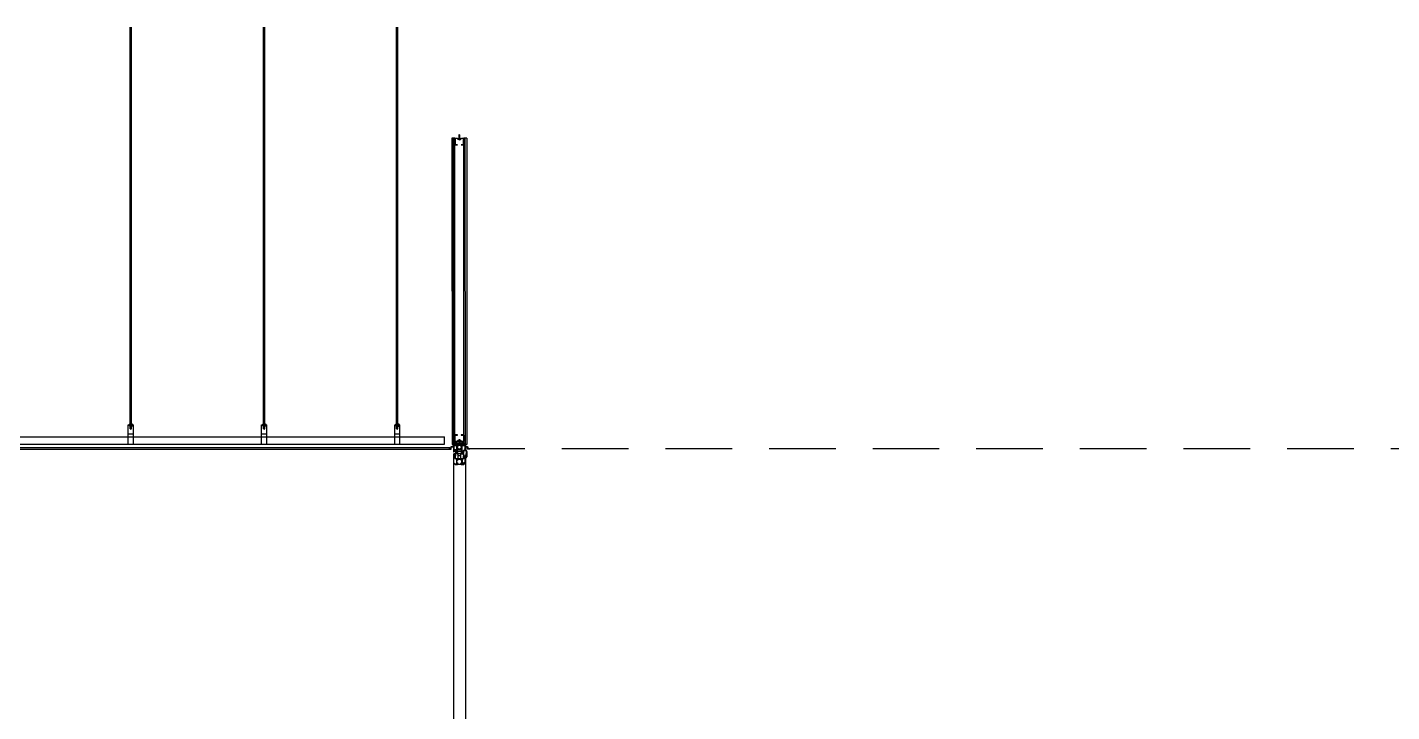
# Model space of a CAD drawing. Header units: millimetres. Extents: x 17311 to 801382, y -242618 to -104888.
# Drawn here: x 135175 to 144395, y -222634 to -218008 of the extents above; entities that cross this region are included whole.
import ezdxf

# ---------------------------------------------------------------- set-up
doc = ezdxf.new("R2010")
doc.units = ezdxf.units.MM
doc.header["$LTSCALE"] = 250
for name, pattern in [('HID', [2.8, 1.8, -1]), ('HIDDEN', [9.525, 6.35, -3.175]), ('STRICHPUNKTX2', [2, 1, -0.5, 0, -0.5])]:
    doc.linetypes.add(name, pattern=pattern)
for name, color, linetype in [('8입면선', 8, 'Continuous'), ('A-CEIL', 8, 'Continuous'), ('A-CEIL_EL', 8, 'Continuous'), ('A-ETC', 8, 'Continuous'), ('A-WALL-D', 7, 'Continuous'), ('GAGAM-DT', 7, 'Continuous'), ('i-f-의장', 4, 'Continuous'), ('ISL', 251, 'Continuous'), ('MO-S', 3, 'Continuous'), ('인테리어', 7, 'HIDDEN'), ('입면', 7, 'Continuous')]:
    doc.layers.add(name, color=color, linetype=linetype)

# ---------------------------------------------------------------- blocks, each defined once
blk = doc.blocks.new('5-60-04-x')
at = {"layer": 'A-ETC'}
for p, q in [((-59.4, 0), (-59.4, 38)), ((-59.4, 38), (-54.9, 38)), ((-58.4, 1), (-58.4, 2.3)), ((-58.4, 2.3), (-57.2, 2.3)), ((-56.9, 1), (-58.4, 1)), ((-57.9, 3.3), (-57.9, 5)), ((-57.9, 5), (-50.9, 5)), ((-57.7, 3.3), (-57.9, 3.3)), ((-57.6, 36.3), (-57.6, 6.7)), ((-54.5, 36.3), (-57.6, 36.3)), ((-57.6, 6.7), (-51.1, 6.7)), ((-57.2, 2.3), (-57.2, 2.8)), ((-56.9, 0.5), (-56.9, 1)), ((-54.9, 38), (-51.9, 39.8)), ((-51, 38.3), (-54.5, 36.3)), ((-50.9, 1), (-52.4, 1)), ((-52.4, 0.5), (-52.4, 1)), ((-52, 2.8), (-52, 2.3)), ((-52, 2.3), (-50.9, 2.3)), ((-51.6, 8.7), (-51.6, 10.7)), ((-51.6, 10.7), (-51, 10.7)), ((-51.1, 8.7), (-51.6, 8.7)), ((-50.9, 3.3), (-51.5, 3.3)), ((-51.1, 6.7), (-51.1, 8.7)), ((-51, 40), (-38.6, 40)), ((-43.7, 38.3), (-51, 38.3)), ((-50.9, 5), (-50.9, 3.3)), ((-50.9, 2.3), (-50.9, 1)), ((-49.4, 3.3), (-49.9, 0.8)), ((-49.4, 10), (-49.4, 3.3)), ((-46.4, 14.7), (-43.7, 14.7)), ((-38.6, 13), (-46.4, 13)), ((-43.7, 14.7), (-43.7, 38.3)), ((-41.7, 38.3), (-41.7, 33.7)), ((-41.7, 37.9), (-41.7, 34.1)), ((-39.2, 32.5), (-41.7, 31)), ((-41.7, 31), (-41.7, 22)), ((-41.7, 22), (-39.2, 20.5)), ((-41.7, 19.3), (-41.7, 14.7)), ((-41.7, 15.1), (-41.7, 18.9)), ((-41, 38.1), (-41.5, 38.1)), ((-41.5, 33.9), (-41, 33.9)), ((-41.5, 19.1), (-41, 19.1)), ((-41, 14.9), (-41.5, 14.9)), ((-39, 37.1), (-41.4, 38.5)), ((-41.4, 33.5), (-39, 34.9)), ((-39, 18.1), (-41.4, 19.5)), ((-41.4, 14.5), (-39, 15.9)), ((-39, 37), (-41, 38.1)), ((-41, 33.9), (-39, 35)), ((-41, 19.1), (-39, 18)), ((-39, 16), (-41, 14.9)), ((-38.8, 37), (-39, 37)), ((-39, 35), (-38, 35)), ((-39, 18), (-38, 18)), ((-38.8, 16), (-39, 16)), ((-38.1, 39.4), (-38.7, 37.2)), ((-38.7, 34.7), (-38.7, 33.4)), ((-38.7, 19.6), (-38.7, 18.3)), ((-38.7, 15.8), (-38.1, 13.6)), ((-36.8, 39.8), (-38.3, 37.2)), ((-36.8, 13.2), (-38.3, 15.7)), ((-37.1, 35.5), (-35.9, 37.7)), ((-37.1, 17.5), (-35.9, 15.3)), ((-23, 40), (-36.4, 40)), ((-23, 13), (-36.4, 13)), ((-35, 38.2), (-24.4, 38.2)), ((-35, 14.8), (-24.4, 14.8)), ((-23.5, 37.7), (-22.3, 35.5)), ((-23.5, 15.3), (-22.3, 17.5)), ((-21.1, 37.2), (-22.6, 39.8)), ((-21.1, 15.7), (-22.6, 13.2)), ((-21.4, 35), (-20.4, 35)), ((-21.4, 18), (-20.4, 18)), ((-21.3, 39.4), (-20.7, 37.2)), ((-20.7, 15.8), (-21.3, 13.6)), ((-20.8, 40), (-8.6, 40)), ((-13, 13), (-20.8, 13)), ((-20.7, 34.7), (-20.7, 33.4)), ((-20.7, 19.6), (-20.7, 18.3)), ((-20.4, 37), (-20.6, 37)), ((-20.4, 16), (-20.6, 16)), ((-20.4, 37.1), (-18, 38.5)), ((-18.4, 38.1), (-20.4, 37)), ((-20.4, 35), (-18.4, 33.9)), ((-18, 33.5), (-20.4, 34.9)), ((-20.4, 18.1), (-18, 19.5)), ((-20.4, 18), (-18.4, 19.1)), ((-18.4, 14.9), (-20.4, 16)), ((-18, 14.5), (-20.4, 15.9)), ((-20.2, 32.5), (-17.7, 31)), ((-17.7, 22), (-20.2, 20.5)), ((-17.9, 38.1), (-18.4, 38.1)), ((-18.4, 33.9), (-17.9, 33.9)), ((-18.4, 19.1), (-17.9, 19.1)), ((-17.9, 14.9), (-18.4, 14.9)), ((-17.7, 38.3), (-17.7, 33.7)), ((-17.7, 34.1), (-17.7, 37.9)), ((-17.7, 31), (-17.7, 22)), ((-17.7, 19.3), (-17.7, 14.7)), ((-17.7, 18.9), (-17.7, 15.1)), ((-15.7, 38.3), (-8.6, 38.3)), ((-15.7, 14.7), (-15.7, 38.3)), ((-13, 14.7), (-15.7, 14.7)), ((-10, 10), (-10, 3.3)), ((-10, 3.3), (-9.5, 0.8)), ((-8.6, 38.3), (-8.6, 33.5)), ((-1.5, 5), (-8.5, 5)), ((-8.5, 5), (-8.5, 3.3)), ((-8.5, 3.3), (-7.8, 3.3)), ((-7.3, 2.3), (-8.5, 2.3)), ((-8.5, 2.3), (-8.5, 1)), ((-8.5, 1), (-7, 1)), ((-7.8, 10.7), (-8.3, 10.7)), ((-8.3, 8.7), (-7.8, 8.7)), ((-8.3, 6.7), (-8.3, 8.7)), ((-1.8, 6.7), (-8.3, 6.7)), ((-7.8, 8.7), (-7.8, 10.7)), ((-7.3, 2.8), (-7.3, 2.3)), ((-5.6, 35.4), (-7, 38.9)), ((-7, 0.5), (-7, 1)), ((-6.9, 34.7), (-6.1, 34.7)), ((-6.9, 33.5), (-6.9, 34.7)), ((-4.3, 32.5), (-5.9, 32.5)), ((-5.9, 30.8), (-1.8, 30.8)), ((-2.5, 1), (-1, 1)), ((-2.5, 0.5), (-2.5, 1)), ((-2.1, 2.3), (-2.1, 2.8)), ((-1, 2.3), (-2.1, 2.3)), ((-1.8, 30.8), (-1.8, 6.7)), ((-1.7, 39.5), (-1.7, 36.9)), ((-1.6, 3.3), (-1.5, 3.3)), ((-1.5, 3.3), (-1.5, 5)), ((0, 40), (-1.2, 40)), ((-1, 1), (-1, 2.3)), ((0, 0), (0, 40)), ((-57.4, 0), (-59.4, 0)), ((-50.9, 0), (-51.9, 0)), ((-8.5, 0), (-7.5, 0)), ((-2, 0), (0, 0))]:
    blk.add_line(p, q, dxfattribs=at)
for centre, radius, start, end in [((-57.7, 2.8), 0.5, 0, 90), ((-57.4, 0.5), 0.5, 270, 0), ((-51.9, 0.5), 0.5, 180, 270), ((-51.5, 2.8), 0.5, 90, 180), ((-51, 38.3), 1.7, 90, 120.0294), ((-46.4, 10), 4.7, 90, 171.43472), ((-50.9, 1), 1, 270, 348.24569), ((-46.4, 10), 3, 90, 180), ((-41.5, 38.3), 0.2, 60, 180), ((-41.5, 37.9), 0.2, 90, 180), ((-41.5, 34.1), 0.2, 180, 270), ((-41.5, 33.7), 0.2, 180, 300), ((-41.5, 19.3), 0.2, 60, 180), ((-41.5, 18.9), 0.2, 90, 180), ((-41.5, 15.1), 0.2, 180, 270), ((-41.5, 14.7), 0.2, 180, 300), ((-39.7, 33.4), 1, 300, 0), ((-39.7, 19.6), 1, 0, 60), ((-38.9, 37.3), 0.2, 240, 345), ((-38.9, 34.7), 0.2, 0, 120), ((-38.9, 18.3), 0.2, 240, 0), ((-38.9, 15.7), 0.2, 15, 120), ((-38.8, 37.5), 0.5, 270, 330), ((-38.8, 15.5), 0.5, 30, 90), ((-38.6, 39.5), 0.5, 345, 90), ((-38.6, 13.5), 0.5, 270, 15), ((-38, 36), 1, 270, 330), ((-38, 17), 1, 30, 90), ((-36.4, 39.5), 0.5, 90, 150), ((-36.4, 13.5), 0.5, 210, 270), ((-35, 37.2), 1, 90, 150), ((-35, 15.8), 1, 210, 270), ((-24.4, 37.2), 1, 30, 90), ((-24.4, 15.8), 1, 270, 330), ((-23, 39.5), 0.5, 30, 90), ((-23, 13.5), 0.5, 270, 330), ((-21.4, 36), 1, 210, 270), ((-21.4, 17), 1, 90, 150), ((-20.8, 39.5), 0.5, 90, 195), ((-20.8, 13.5), 0.5, 165, 270), ((-20.6, 37.5), 0.5, 210, 270), ((-20.6, 15.5), 0.5, 90, 150), ((-20.5, 37.3), 0.2, 195, 300), ((-20.5, 34.7), 0.2, 60, 180), ((-19.7, 33.4), 1, 180, 240), ((-19.7, 19.6), 1, 120, 180), ((-20.5, 18.3), 0.2, 180, 300), ((-20.5, 15.7), 0.2, 60, 165), ((-17.9, 38.3), 0.2, 0, 120), ((-17.9, 33.7), 0.2, 240, 0), ((-17.9, 19.3), 0.2, 0, 120), ((-17.9, 14.7), 0.2, 240, 0), ((-17.9, 37.9), 0.2, 0, 90), ((-17.9, 34.1), 0.2, 270, 0), ((-17.9, 18.9), 0.2, 0, 90), ((-17.9, 15.1), 0.2, 270, 0), ((-13, 10), 4.7, 8.00158, 90), ((-13, 10), 2.95, 0, 90), ((-8.5, 1), 1, 191.75431, 270), ((-8.6, 38.3), 1.7, 21.34752, 90), ((-5.9, 33.5), 2.7, 180, 270), ((-7.8, 2.8), 0.5, 0, 90), ((-7.5, 0.5), 0.5, 270, 0), ((-5.9, 33.5), 1, 180, 270), ((-6.1, 35.2), 0.5, 270, 21.34752), ((-6.7, 36.9), 5, 298.35764, 0), ((-2, 0.5), 0.5, 180, 270), ((-1.6, 2.8), 0.5, 90, 180), ((-1.2, 39.5), 0.5, 90, 180)]:
    blk.add_arc(centre, radius, start, end, dxfattribs=at)
blk = doc.blocks.new('5-60-01-x')
at = {"layer": 'A-ETC'}
for p, q in [((-66, 34), (-66, 60)), ((-64, 62), (-64, 58.9)), ((-63.2, 62), (-64, 62)), ((-64, 58.9), (-63.2, 58.9)), ((-64, 56.2), (-64, 45.9)), ((-64, 56.2), (-61.8, 56.2)), ((-61.8, 45.9), (-64, 45.9)), ((-64, 44.4), (-64, 34)), ((-64, 44.4), (-62.4, 44.4)), ((-63.2, 63.2), (-63.2, 62)), ((-61.9, 63.2), (-63.2, 63.2)), ((-63.2, 58.9), (-63.2, 57.7)), ((-63.2, 57.7), (-61.9, 57.7)), ((-61.9, 62), (-61.9, 63.2)), ((-61.4, 62), (-61.9, 62)), ((-61.9, 57.7), (-61.9, 58.9)), ((-61.9, 58.9), (-61.4, 58.9)), ((-61.8, 56.2), (-61.8, 54.2)), ((-61.8, 54.2), (-60.9, 54.2)), ((-61.8, 47.9), (-61.8, 45.9)), ((-60.9, 47.9), (-61.8, 47.9)), ((-60.9, 64.5), (-60.9, 62.5)), ((-60.9, 58.4), (-60.9, 54.2)), ((-60.9, 45.9), (-60.9, 47.9)), ((-60, 30), (-49.4, 30)), ((-59, 0), (-59, 27)), ((-57, 28.3), (-57, 24.9)), ((-49.4, 28.3), (-57, 28.3)), ((-57, 24.9), (-55.5, 24.9)), ((-57, 21.4), (-57, 8.6)), ((-56.5, 21.4), (-57, 21.4)), ((-57, 8.6), (-56.5, 8.6)), ((-50.5, 5), (-57, 5)), ((-57, 5), (-57, 1.5)), ((-57, 1.5), (-55, 1.5)), ((-56.5, 23.4), (-56.5, 21.4)), ((-54.5, 23.4), (-56.5, 23.4)), ((-56.5, 8.6), (-56.5, 6.6)), ((-56.5, 6.6), (-41.7, 6.6)), ((-55, 1.5), (-55.4, 0)), ((-54.5, 23.9), (-54.5, 23.4)), ((-50, 5.3), (-50.5, 5)), ((-49.5, 5), (-50, 5.3)), ((-41.7, 5), (-49.5, 5)), ((-49.4, 44), (-48.6, 47.8)), ((-49.4, 30), (-49.4, 44)), ((-47.7, 36.3), (-47.7, 30)), ((-41.7, 36.3), (-47.7, 36.3)), ((-47.1, 47.5), (-47.5, 45.6)), ((-47.5, 45.6), (-46.9, 42)), ((-47.1, 49), (-47, 49)), ((-47, 47.5), (-47.1, 47.5)), ((-46.9, 42), (-46.9, 38)), ((-46.9, 38), (-45.4, 38)), ((-46.7, 48.7), (-46.7, 47.8)), ((-45.4, 38), (-45.2, 39.7)), ((-45, 1.5), (-41.7, 1.5)), ((-44.6, 0), (-45, 1.5)), ((-44.9, 40), (-43.5, 40)), ((-43.7, 23.4), (-43.7, 23.9)), ((-41.7, 23.4), (-43.7, 23.4)), ((-43.2, 39.7), (-43, 38)), ((-43, 38), (-41.5, 38)), ((-42.7, 24.9), (-41.7, 24.9)), ((-41.7, 24.9), (-41.7, 36.3)), ((-41.7, 6.6), (-41.7, 23.4)), ((-41.7, 1.5), (-41.7, 5)), ((-41.5, 38), (-41.5, 45.1)), ((-39.7, 45.1), (-39.7, 25)), ((-39.7, 25), (-36.6, 25)), ((-39.7, 23.3), (-39.7, 18.7)), ((-37.2, 17.5), (-39.7, 16)), ((-39.7, 16), (-39.7, 9.8)), ((-39.7, 9.8), (-37.2, 8.3)), ((-39.7, 7.1), (-39.7, 2.5)), ((-39.7, 6.7), (-39.7, 2.9)), ((-36.6, 0.8), (-39.7, 0.8)), ((-39, 6.9), (-39.5, 6.9)), ((-39.5, 2.7), (-39, 2.7)), ((-37, 22.1), (-39.4, 23.5)), ((-39.4, 18.5), (-37, 19.9)), ((-37, 5.9), (-39.4, 7.3)), ((-39.4, 2.3), (-37, 3.7)), ((-37, 5.8), (-39, 6.9)), ((-39, 2.7), (-37, 3.8)), ((-36, 5.8), (-37, 5.8)), ((-37, 3.8), (-36.8, 3.8)), ((-36.1, 24.4), (-36.7, 22.2)), ((-36.7, 19.7), (-36.7, 18.4)), ((-36.7, 7.4), (-36.7, 6.1)), ((-36.7, 3.6), (-36.1, 1.4)), ((-36.3, 3.5), (-34.8, 1)), ((-33.8, 3), (-35.1, 5.3)), ((-34.4, 0.8), (-25, 0.8)), ((-26.4, 2.5), (-33, 2.5)), ((-24.3, 5.3), (-25.6, 3)), ((-24.6, 1), (-23.1, 3.5)), ((-22.4, 5.8), (-23.4, 5.8)), ((-23.3, 24.4), (-22.7, 22.2)), ((-22.7, 3.6), (-23.3, 1.4)), ((-19.7, 25), (-22.8, 25)), ((-22.8, 0.8), (-19.7, 0.8)), ((-22.7, 19.7), (-22.7, 18.4)), ((-22.7, 7.4), (-22.7, 6.1)), ((-22.6, 3.8), (-22.4, 3.8)), ((-22.4, 22.1), (-20, 23.5)), ((-20, 18.5), (-22.4, 19.9)), ((-22.4, 5.9), (-20, 7.3)), ((-20.4, 6.9), (-22.4, 5.8)), ((-22.4, 3.8), (-20.4, 2.7)), ((-20, 2.3), (-22.4, 3.7)), ((-22.2, 17.5), (-19.7, 16)), ((-19.7, 9.8), (-22.2, 8.3)), ((-19.9, 6.9), (-20.4, 6.9)), ((-20.4, 2.7), (-19.9, 2.7)), ((-19.7, 45.1), (-19.7, 25)), ((-19.7, 23.3), (-19.7, 18.7)), ((-19.7, 16), (-19.7, 9.8)), ((-19.7, 7.1), (-19.7, 2.5)), ((-19.7, 2.9), (-19.7, 6.7)), ((-17.9, 45.1), (-17.9, 38)), ((-17.9, 38), (-16.4, 38)), ((-11.7, 36.3), (-17.7, 36.3)), ((-17.7, 36.3), (-17.7, 25.1)), ((-17.7, 25.1), (-8.7, 25.1)), ((-17.3, 21.4), (-17.7, 21.4)), ((-17.7, 21.4), (-17.7, 8.6)), ((-17.7, 8.6), (-17.3, 8.6)), ((-9.5, 5), (-17.7, 5)), ((-17.7, 5), (-17.7, 1.5)), ((-17.7, 1.5), (-14, 1.5)), ((-17.3, 23.4), (-17.3, 21.4)), ((-2.5, 23.4), (-17.3, 23.4)), ((-17.3, 8.6), (-17.3, 6.6)), ((-17.3, 6.6), (-2.5, 6.6)), ((-16.4, 38), (-16.2, 39.7)), ((-15.9, 40), (-15.5, 40)), ((-14.9, 40), (-14.5, 40)), ((-14, 1.5), (-14.4, 0)), ((-14.2, 39.7), (-14, 38)), ((-14, 38), (-12.5, 38)), ((-12.7, 48.7), (-12.7, 47.8)), ((-12.5, 42), (-11.9, 45.6)), ((-12.5, 42), (-12.5, 38)), ((-12.3, 49), (-12.4, 49)), ((-12.3, 47.5), (-12.4, 47.5)), ((-11.9, 45.6), (-12.3, 47.5)), ((-11.7, 35), (-11.7, 36.3)), ((-10, 44), (-10.8, 47.8)), ((-10, 35), (-10, 44)), ((-7.5, 35), (-10, 35)), ((-9.7, 33.3), (-10, 33.3)), ((-9.7, 31.8), (-9.7, 33.3)), ((-8.7, 30.8), (-9.7, 31.8)), ((-9, 5.3), (-9.5, 5)), ((-8.5, 5), (-9, 5.3)), ((-8.7, 25.1), (-8.7, 30.8)), ((-2, 5), (-8.5, 5)), ((-7, 34), (-8, 34)), ((-8, 34), (-8, 32.5)), ((-8, 32.5), (-7, 31.5)), ((-7, 34.5), (-7, 34)), ((-7, 31.5), (-7, 25.1)), ((-7, 25.1), (-2.5, 25.1)), ((-4, 1.5), (-2, 1.5)), ((-3.6, 0), (-4, 1.5)), ((-2.5, 34), (-2.5, 34.5)), ((-1.5, 34), (-2.5, 34)), ((-2.5, 31.5), (-1.5, 32.5)), ((-2.5, 25.1), (-2.5, 31.5)), ((-2.5, 21.4), (-2.5, 23.4)), ((-2, 21.4), (-2.5, 21.4)), ((-2.5, 8.6), (-2, 8.6)), ((-2.5, 6.6), (-2.5, 8.6)), ((0, 35), (-2, 35)), ((-2, 8.6), (-2, 21.4)), ((-2, 1.5), (-2, 5)), ((-1.5, 32.5), (-1.5, 34)), ((0, 0), (0, 35)), ((-55.4, 0), (-59, 0)), ((-40.5, 0), (-44.6, 0)), ((-18.9, 0), (-14.4, 0)), ((-3.6, 0), (0, 0))]:
    blk.add_line(p, q, dxfattribs=at)
at = {"layer": 'A-ETC', "linetype": 'Continuous'}
for p, q in [((-39.7, 22.9), (-39.7, 19.1)), ((-39, 23.1), (-39.5, 23.1)), ((-39.5, 18.9), (-39, 18.9)), ((-37, 22), (-39, 23.1)), ((-39, 18.9), (-37, 20)), ((-36.8, 22), (-37, 22)), ((-37, 20), (-36, 20)), ((-34.8, 24.7), (-36.3, 22.2)), ((-35.1, 20.5), (-33.8, 22.8)), ((-25, 25), (-34.4, 25)), ((-33, 23.3), (-26.4, 23.3)), ((-25.6, 22.8), (-24.3, 20.5)), ((-23.1, 22.2), (-24.6, 24.7)), ((-23.4, 20), (-22.4, 20)), ((-22.4, 22), (-22.6, 22)), ((-20.4, 23.1), (-22.4, 22)), ((-22.4, 20), (-20.4, 18.9)), ((-19.9, 23.1), (-20.4, 23.1)), ((-20.4, 18.9), (-19.9, 18.9)), ((-19.7, 19.1), (-19.7, 22.9))]:
    blk.add_line(p, q, dxfattribs=at)
at = {"layer": 'A-ETC'}
for centre, radius, start, end in [((-61, 60), 5, 95.09969, 180), ((-60, 34), 6, 180, 270), ((-60, 34), 4, 180, 270), ((-62.4, 45.9), 1.5, 270, 0), ((-61.4, 64.5), 0.5, 0, 95.09969), ((-61.4, 62.5), 0.5, 270, 0), ((-61.4, 58.4), 0.5, 0, 90), ((-60, 27), 1, 0, 90), ((-55.5, 23.9), 1, 0, 90), ((-49.4, 30), 1.7, 270, 0), ((-47.1, 47.5), 1.5, 90, 168.25), ((-47, 48.7), 0.3, 0, 90), ((-47, 47.8), 0.3, 270, 0), ((-44.9, 39.7), 0.3, 90, 172.87498), ((-42.7, 23.9), 1, 90, 180), ((-43.5, 39.7), 0.3, 7.12502, 90), ((-40.6, 45.1), 0.9, 0, 180), ((-40.5, 0.8), 0.8, 270, 0), ((-39.5, 23.3), 0.2, 60, 180), ((-39.5, 18.7), 0.2, 180, 300), ((-39.5, 7.1), 0.2, 60, 180), ((-39.5, 6.7), 0.2, 90, 180), ((-39.5, 2.9), 0.2, 180, 270), ((-39.5, 2.5), 0.2, 180, 300), ((-37.7, 18.4), 1, 300, 0), ((-37.7, 7.4), 1, 0, 60), ((-36.9, 22.3), 0.2, 240, 345), ((-36.9, 19.7), 0.2, 0, 120), ((-36.9, 6.1), 0.2, 240, 0), ((-36.9, 3.5), 0.2, 15, 120), ((-36.8, 3.3), 0.5, 30, 90), ((-36.6, 24.5), 0.5, 345, 90), ((-36.6, 1.3), 0.5, 270, 15), ((-36, 4.8), 1, 30, 90), ((-34.4, 1.3), 0.5, 210, 270), ((-33, 3.5), 1, 210, 270), ((-26.4, 3.5), 1, 270, 330), ((-25, 1.3), 0.5, 270, 330), ((-23.4, 4.8), 1, 90, 150), ((-22.8, 24.5), 0.5, 90, 195), ((-22.8, 1.3), 0.5, 165, 270), ((-22.6, 3.3), 0.5, 90, 150), ((-22.5, 22.3), 0.2, 195, 300), ((-22.5, 19.7), 0.2, 60, 180), ((-21.7, 18.4), 1, 180, 240), ((-21.7, 7.4), 1, 120, 180), ((-22.5, 6.1), 0.2, 180, 300), ((-22.5, 3.5), 0.2, 60, 165), ((-19.9, 23.3), 0.2, 0, 120), ((-19.9, 18.7), 0.2, 240, 0), ((-19.9, 7.1), 0.2, 0, 120), ((-19.9, 2.5), 0.2, 240, 0), ((-19.9, 6.7), 0.2, 0, 90), ((-19.9, 2.9), 0.2, 270, 0), ((-18.8, 45.1), 0.9, 0, 180), ((-18.9, 0.8), 0.8, 180, 270), ((-15.9, 39.7), 0.3, 90, 172.87498), ((-15.2, 40), 0.3, 0, 180), ((-14.5, 39.7), 0.3, 7.12502, 90), ((-12.4, 48.7), 0.3, 90, 180), ((-12.4, 47.8), 0.3, 180, 270), ((-12.3, 47.5), 1.5, 11.75, 90), ((-10, 35), 1.7, 180, 270), ((-7.5, 34.5), 0.5, 0, 90), ((-2, 34.5), 0.5, 90, 180)]:
    blk.add_arc(centre, radius, start, end, dxfattribs=at)
at = {"layer": 'A-ETC', "linetype": 'Continuous'}
for centre, radius, start, end in [((-39.5, 22.9), 0.2, 90, 180), ((-39.5, 19.1), 0.2, 180, 270), ((-36.8, 22.5), 0.5, 270, 330), ((-36, 21), 1, 270, 330), ((-34.4, 24.5), 0.5, 90, 150), ((-33, 22.3), 1, 90, 150), ((-26.4, 22.3), 1, 30, 90), ((-25, 24.5), 0.5, 30, 90), ((-23.4, 21), 1, 210, 270), ((-22.6, 22.5), 0.5, 210, 270), ((-19.9, 22.9), 0.2, 0, 90), ((-19.9, 19.1), 0.2, 270, 0)]:
    blk.add_arc(centre, radius, start, end, dxfattribs=at)
blk = doc.blocks.new('25-0-1060-x')
at = {"layer": 'A-ETC', "linetype": 'Continuous'}
for p, q in [((0, -2.4), (0, 2.4)), ((0, 2.4), (1, 2.4)), ((1, 2.4), (1, -2.4)), ((1, 1), (4, 1.5)), ((1, 0.5), (4, 1)), ((1, 0), (4, 0.5)), ((1, 0), (4, -0.5)), ((1, 0), (4, 0)), ((1, -2.4), (0, -2.4)), ((1, -0.5), (4, -1)), ((1, -1), (4, -1.5))]:
    blk.add_line(p, q, dxfattribs=at)
blk = doc.blocks.new('25-0-1040-x_3')
at = {"layer": 'A-ETC'}
for p, q in [((0, 9.8), (0, 0)), ((0, 9.8), (0.7, 9.8)), ((0, 0), (2.1, 0)), ((0.7, 9.8), (0.8, 9.4)), ((2, 9.1), (2, 7.9)), ((2, 7.9), (7.9, 7.9)), ((6.4, 5.9), (2.3, 5.9)), ((2.3, 5.9), (2.3, 2)), ((2.3, 2), (6.4, 2)), ((6.4, 2), (6.4, 5.9)), ((7.5, 0), (8.7, 0)), ((7.9, 7.9), (7.9, 9.5)), ((8.5, 12.8), (9.3, 9.4)), ((8.7, 9), (8.7, 9.5)), ((8.7, 2.9), (8.7, 8.2)), ((8.7, 0), (10.5, 1.8)), ((8.8, 8.3), (9.2, 8.7)), ((9.2, 9.2), (8.9, 8.9)), ((9.4, 8.7), (10.2, 4.7)), ((9.6, 2.6), (9.6, 2.6)), ((11.4, 5), (9.7, 13)), ((1.8, -1.3), (1.8, -1.8)), ((2.3, -1.3), (1.8, -1.3)), ((1.8, -1.8), (3.9, -3.3)), ((2.5, -0.5), (2.5, -1.1)), ((3.8, -0.7), (3.5, -1.8)), ((3.5, -1.8), (4.5, -2.5)), ((5, -2.5), (6, -1.8)), ((5.6, -3.3), (7.8, -1.8)), ((6, -1.8), (5.7, -0.7)), ((7, -0.5), (7, -1.1)), ((7.8, -1.3), (7.2, -1.3)), ((7.8, -1.8), (7.8, -1.3))]:
    blk.add_line(p, q, dxfattribs=at)
for centre, radius, start, end in [((1, 9.5), 0.25, 190, 338.42127), ((24.5, 0.2), 25, 153.01496, 158.42127), ((24.5, 0.2), 24.2, 153.01496, 158.42127), ((2, -0.5), 0.5, 0, 90), ((4, 10.6), 2, 55.81394, 153.01496), ((4, 10.6), 1.2, 55.81394, 153.01496), ((4.8, -0.9), 1, 13.51798, 166.48202), ((7.9, 16.4), 5.8, 235.81394, 259.85337), ((7.9, 16.4), 5, 235.81394, 259.85337), ((6.7, 9.5), 1.2, 0, 79.85337), ((7.5, -0.5), 0.5, 90, 180), ((6.7, 9.5), 2, 0, 79.85337), ((9.1, 12.9), 0.6, 12.08731, 192.08731), ((8.8, 9), 0.1, 180, 310), ((8.9, 8.2), 0.2, 130, 180), ((9.2, 2.9), 0.5, 180, 315), ((9.1, 9.3), 0.2, 310, 12.08731), ((9.3, 8.6), 0.1, 12.08731, 130), ((8, 4.2), 2.3, 315, 12.08731), ((8, 4.2), 3.5, 315, 12.08731), ((2.3, -1.1), 0.2, 270, 0), ((4.8, -2.1), 1.5, 234.45344, 305.54656), ((4.8, -2.1), 0.5, 234.45344, 305.54656), ((7.2, -1.1), 0.2, 180, 270)]:
    blk.add_arc(centre, radius, start, end, dxfattribs=at)
blk = doc.blocks.new('SL60_FÜHRUNGSROLLE')
at = {"layer": 'A-ETC', "linetype": 'STRICHPUNKTX2', "ltscale": 2}
for p, q in [((9.2, 35.4), (-9.2, 35.4)), ((-9.2, 26.4), (9.2, 26.4)), ((-6.5, 0), (-6.5, 24.9)), ((-6, 25.4), (6, 25.4)), ((-6, 16.4), (6, 16.4)), ((-2.9, 26.2), (-2.5, 25.4)), ((2.9, 26.2), (2.5, 25.4)), ((6.5, 0), (6.5, 24.9))]:
    blk.add_line(p, q, dxfattribs=at)
for centre, radius, start, end in [((20, 30.9), 30, 172.20708, 187.79292), ((-9.2, 34.9), 0.5, 90, 172.20708), ((-9.2, 26.9), 0.5, 187.79292, 270), ((-6, 24.9), 0.5, 90, 180), ((-6, 16.9), 0.5, 180, 270), ((-2.5, 26.4), 0.5, 180, 210), ((2.5, 26.4), 0.5, 330, 0), ((6, 24.9), 0.5, 0, 90), ((6, 16.9), 0.5, 270, 0), ((9.2, 34.9), 0.5, 7.79292, 90), ((9.2, 26.9), 0.5, 270, 352.20708), ((-20, 30.9), 30, 352.20708, 7.79292)]:
    blk.add_arc(centre, radius, start, end, dxfattribs=at)
blk = doc.blocks.new('25-60-05-x')
at = {"layer": 'A-ETC'}
for p, q in [((-1, 7.6), (-1, 0.3)), ((-0.7, 0), (0.7, 0)), ((-0.2, 7.6), (0.1, 2.3)), ((0.6, 1.8), (3.5, 1.8)), ((1.5, 0.3), (0.7, 0)), ((1.7, 0.1), (1.7, -1.2)), ((3.5, 1.8), (4, 1.5)), ((4, 1.5), (4.5, 1.8)), ((4.5, 1.8), (6.5, 1.8)), ((6.2, 0.1), (6.2, -1.2)), ((7.2, 0), (6.5, 0.3)), ((7, 2.3), (7, 3.5)), ((7.2, 0), (7.7, 0)), ((8, 0.3), (8, 3.5)), ((1, -1.4), (1, -1.6)), ((1.6, -1.3), (1.1, -1.3)), ((1.1, -1.8), (3.4, -3.4)), ((3, -0.8), (2.8, -1.8)), ((2.8, -1.8), (3.7, -2.4)), ((4.3, -2.4), (5.1, -1.8)), ((4.5, -3.4), (6.8, -1.8)), ((5.1, -1.8), (5, -0.8)), ((6.9, -1.3), (6.3, -1.3)), ((7, -1.6), (7, -1.4))]:
    blk.add_line(p, q, dxfattribs=at)
for centre, radius, start, end in [((-0.6, 7.6), 0.4, 3.93589, 180), ((-0.7, 0.3), 0.3, 180, 270), ((0.6, 2.3), 0.5, 183.93589, 270), ((1.5, 0.1), 0.2, 0, 111.48832), ((4, -1), 1, 9.67948, 170.32052), ((6.4, 0.1), 0.2, 68.51168, 180), ((6.5, 2.3), 0.5, 270, 0), ((7.5, 3.5), 0.5, 0, 180), ((7.7, 0.3), 0.3, 270, 0), ((1.1, -1.4), 0.1, 90, 180), ((1.3, -1.6), 0.3, 180, 235), ((1.6, -1.2), 0.1, 270, 0), ((4, -2.6), 1, 235, 305), ((4, -2), 0.5, 235, 305), ((6.3, -1.2), 0.1, 180, 270), ((6.7, -1.6), 0.3, 305, 0), ((6.9, -1.4), 0.1, 0, 90)]:
    blk.add_arc(centre, radius, start, end, dxfattribs=at)
blk = doc.blocks.new('A$C03e58a8b')
at = {"layer": 'A-ETC', "yscale": 1.380714666666666, "zscale": 1.380714666666666, "rotation": 180}
for name, p, xscale in [('5-60-01-x', (0, 0), 1.380714666666666), ('5-60-04-x', (82, -78.7), -1.380714666666666), ('25-0-1060-x', (87.3, -83.5), 1.380714666666666)]:
    blk.add_blockref(name, p, dxfattribs=dict(at, xscale=xscale))
at = {"layer": 'A-ETC', "xscale": 1.380714666666666, "yscale": 1.380714666666666, "zscale": 1.380714666666666}
for name, p in [('25-0-1040-x_3', (0, -78.7)), ('SL60_FÜHRUNGSROLLE', (41, -96.5)), ('25-60-05-x', (70, -78.7))]:
    blk.add_blockref(name, p, dxfattribs=at)
blk = doc.blocks.new('*U83')
at = {"layer": '8입면선', "color": 8}
for p, q in [((10, 0), (9.8, 2070)), ((90, 0), (89.8, 2070)), ((90, 10), (10, 10))]:
    blk.add_line(p, q, dxfattribs=at)
at = {"layer": 'A-WALL-D'}
for p, q in [((-0.2, 2070), (0, 0)), ((19.8, 2070), (-0.2, 2070)), ((20, 10), (19.8, 2070)), ((80, 10), (79.8, 2070)), ((99.8, 2070), (79.8, 2070)), ((99.8, 2070), (100, 0)), ((100, 0), (0, 0)), ((80, 20), (20, 20))]:
    blk.add_line(p, q, dxfattribs=at)
at = {"layer": 'GAGAM-DT', "color": 8}
for p, q in [((54.9, 2064.2), (44.9, 2064.2)), ((44.9, 2064.2), (44.9, 2060.7)), ((53.4, 2059.2), (46.4, 2059.2)), ((47.4, 2064.2), (47.4, 2095.6)), ((52.4, 2090.1), (47.4, 2095.6)), ((47.4, 2064.2), (47.4, 2059.2)), ((52.4, 2064.2), (52.4, 2090.1)), ((52.4, 2064.2), (52.4, 2059.2)), ((54.9, 2064.2), (54.9, 2060.7)), ((45.1, 25.8), (45.1, 29.3)), ((55.1, 25.8), (45.1, 25.8)), ((53.6, 30.8), (46.7, 30.8)), ((47.6, 25.8), (47.6, 30.8)), ((47.6, 25.8), (47.6, -5.6)), ((52.6, 25.8), (52.6, 30.8)), ((52.6, 25.8), (52.6, -0.1)), ((55.1, 25.8), (55.1, 29.3)), ((52.6, -0.1), (47.6, -5.6))]:
    blk.add_line(p, q, dxfattribs=at)
for centre, start, end in [((46.4, 2060.7), 180, 270), ((53.4, 2060.7), 270, 0), ((46.7, 29.3), 90, 180), ((53.6, 29.3), 0, 90)]:
    blk.add_arc(centre, 1.51, start, end, dxfattribs=at)
at = {"layer": '입면', "color": 6}
for p, q in [((19.8, 2025), (19.8, 2070)), ((19.8, 2070), (35.1, 2070)), ((34.5, 2068.8), (21, 2068.8)), ((21, 2068.8), (21, 2026.2)), ((39.5, 2063), (34.5, 2068.8)), ((35.1, 2070), (40.1, 2064.2)), ((60, 2063), (39.5, 2063)), ((40.1, 2064.2), (59.4, 2064.2)), ((59.4, 2064.2), (64.4, 2070)), ((65, 2068.8), (60, 2063)), ((64.4, 2070), (79.8, 2070)), ((78.6, 2068.8), (65, 2068.8)), ((78.6, 2026.2), (78.6, 2068.8)), ((79.8, 2070), (79.8, 2025)), ((37.6, 2025), (19.8, 2025)), ((21, 2026.2), (37.6, 2026.2)), ((37.6, 2026.2), (37.6, 2025)), ((61.9, 2025), (61.9, 2026.2)), ((61.9, 2026.2), (78.6, 2026.2)), ((79.8, 2025), (61.9, 2025)), ((37.8, 65), (20, 65)), ((20, 65), (20, 20)), ((20, 20), (35.3, 20)), ((21.2, 21.2), (21.2, 63.8)), ((21.2, 63.8), (37.8, 63.8)), ((34.8, 21.2), (21.2, 21.2)), ((39.8, 27), (34.8, 21.2)), ((35.3, 20), (40.3, 25.8)), ((37.8, 63.8), (37.8, 65)), ((60.2, 27), (39.8, 27)), ((40.3, 25.8), (59.7, 25.8)), ((59.7, 25.8), (64.7, 20)), ((65.2, 21.2), (60.2, 27)), ((80, 65), (62.2, 65)), ((62.2, 65), (62.2, 63.8)), ((62.2, 63.8), (78.8, 63.8)), ((64.7, 20), (80, 20)), ((78.8, 21.2), (65.2, 21.2)), ((78.8, 63.8), (78.8, 21.2)), ((80, 20), (80, 65))]:
    blk.add_line(p, q, dxfattribs=at)

msp = doc.modelspace()

# ---------------------------------------------------------------- linework, layer by layer
at = {"layer": 'A-CEIL'}
for p, q in [((133818.4, -220848.4, 0), (138031.4, -220848.6, 0)), ((133818.4, -220858.4, 0), (138031.4, -220858.6, 0))]:
    msp.add_line(p, q, dxfattribs=at)
at = {"layer": 'A-CEIL_EL'}
for p, q in [((135871, -220722.6, 0), (135871, -218008.4, 0)), ((135880, -220722.6, 0), (135880, -218008.4, 0)), ((136771, -220722.6, 0), (136771, -218008.4, 0)), ((136780, -220722.6, 0), (136780, -218008.4, 0)), ((137671, -220722.6, 0), (137671, -218008.4, 0)), ((137680, -220722.6, 0), (137680, -218008.4, 0)), ((135858, -220826.6, 0), (135858, -220695.4, 0)), ((135858, -220695.4, 0), (135893, -220695.4, 0)), ((135858, -220696.6, 0), (135893, -220696.6, 0)), ((135862, -220693.9, 0), (135889, -220693.9, 0)), ((135862, -220693.9, 0), (135862, -220695.4, 0)), ((135862, -220696.6, 0), (135862, -220698.1, 0)), ((135862, -220698.1, 0), (135889, -220698.1, 0)), ((135866, -220688.9, 0), (135885, -220688.9, 0)), ((135866, -220688.9, 0), (135866, -220693.9, 0)), ((135866, -220698.1, 0), (135866, -220703.1, 0)), ((135866, -220703.1, 0), (135885, -220703.1, 0)), ((135871, -220722.6, 0), (135871, -220703.1, 0)), ((135880, -220722.6, 0), (135880, -220703.1, 0)), ((135885, -220688.9, 0), (135885, -220693.9, 0)), ((135885, -220698.1, 0), (135885, -220703.1, 0)), ((135889, -220693.9, 0), (135889, -220695.4, 0)), ((135889, -220696.6, 0), (135889, -220698.1, 0)), ((135893, -220826.6, 0), (135893, -220695.4, 0)), ((136758, -220826.6, 0), (136758, -220695.4, 0)), ((136758, -220695.4, 0), (136793, -220695.4, 0)), ((136758, -220696.6, 0), (136793, -220696.6, 0)), ((136762, -220693.9, 0), (136789, -220693.9, 0)), ((136762, -220693.9, 0), (136762, -220695.4, 0)), ((136762, -220696.6, 0), (136762, -220698.1, 0)), ((136762, -220698.1, 0), (136789, -220698.1, 0)), ((136766, -220688.9, 0), (136785, -220688.9, 0)), ((136766, -220688.9, 0), (136766, -220693.9, 0)), ((136766, -220698.1, 0), (136766, -220703.1, 0)), ((136766, -220703.1, 0), (136785, -220703.1, 0)), ((136771, -220722.6, 0), (136771, -220703.1, 0)), ((136780, -220722.6, 0), (136780, -220703.1, 0)), ((136785, -220688.9, 0), (136785, -220693.9, 0)), ((136785, -220698.1, 0), (136785, -220703.1, 0)), ((136789, -220693.9, 0), (136789, -220695.4, 0)), ((136789, -220696.6, 0), (136789, -220698.1, 0)), ((136793, -220826.6, 0), (136793, -220695.4, 0)), ((137658, -220826.6, 0), (137658, -220695.4, 0)), ((137658, -220695.4, 0), (137693, -220695.4, 0)), ((137658, -220696.6, 0), (137693, -220696.6, 0)), ((137662, -220693.9, 0), (137689, -220693.9, 0)), ((137662, -220693.9, 0), (137662, -220695.4, 0)), ((137662, -220696.6, 0), (137662, -220698.1, 0)), ((137662, -220698.1, 0), (137689, -220698.1, 0)), ((137666, -220688.9, 0), (137685, -220688.9, 0)), ((137666, -220688.9, 0), (137666, -220693.9, 0)), ((137666, -220698.1, 0), (137666, -220703.1, 0)), ((137666, -220703.1, 0), (137685, -220703.1, 0)), ((137671, -220722.6, 0), (137671, -220703.1, 0)), ((137680, -220722.6, 0), (137680, -220703.1, 0)), ((137685, -220688.9, 0), (137685, -220693.9, 0)), ((137685, -220698.1, 0), (137685, -220703.1, 0)), ((137689, -220693.9, 0), (137689, -220695.4, 0)), ((137689, -220696.6, 0), (137689, -220698.1, 0)), ((137693, -220826.6, 0), (137693, -220695.4, 0)), ((133838.3, -220775.4, 0), (137995.2, -220775.6, 0)), ((135858, -220754.9, 0), (135893, -220754.9, 0)), ((135858, -220775.4, 0), (135893, -220775.4, 0)), ((136758, -220754.9, 0), (136793, -220754.9, 0)), ((136758, -220775.4, 0), (136793, -220775.4, 0)), ((137658, -220754.9, 0), (137693, -220754.9, 0)), ((137658, -220775.4, 0), (137693, -220775.4, 0)), ((137995.2, -220825.6, 0), (137995.2, -220775.6, 0)), ((133838.3, -220825.4, 0), (137995.2, -220825.6, 0)), ((135858, -220825.4, 0), (135893, -220825.4, 0)), ((135858, -220826.6, 0), (135893, -220826.6, 0)), ((136758, -220825.4, 0), (136793, -220825.4, 0)), ((136758, -220826.6, 0), (136793, -220826.6, 0)), ((137658, -220825.4, 0), (137693, -220825.4, 0)), ((137658, -220826.6, 0), (137693, -220826.6, 0))]:
    msp.add_line(p, q, dxfattribs=at)
for centre in [(135875.5, -220711.1, 0), (136775.5, -220711.1, 0), (137675.5, -220711.1, 0)]:
    msp.add_arc(centre, 12.4, 248.71498, 291.28502, dxfattribs=at)
at = {"layer": 'i-f-의장'}
for p, q in [((138054.5, -220959.6, 0), (138054.5, -225592.1)), ((138136.5, -220962.3, 0), (138136.5, -225589.4))]:
    msp.add_line(p, q, dxfattribs=at)
at = {"layer": 'ISL'}
msp.add_line((138031.4, -220858.6, 0), (138031.4, -220848.6, 0), dxfattribs=at)
at = {"layer": 'MO-S'}
msp.add_line((138049.7, -220837.5, 0), (138057.8, -220837.5, 0), dxfattribs=at)
at = {"layer": 'MO-S', "elevation": 0}
msp.add_lwpolyline([(138054.5, -220829.8), (138053.3, -220829.8), (138053.3, -220843.6), (138038.3, -220843.6), (138038.3, -220858.6), (138024.5, -220858.6), (138024.5, -220859.8), (138039.5, -220859.8), (138039.5, -220844.8), (138054.5, -220844.8)], close=True, dxfattribs=at)
at = {"layer": '인테리어', "linetype": 'HID', "ltscale": 0.5}
msp.add_line((138140.8, -220837.2, 0), (138132.7, -220837.2, 0), dxfattribs=at)
at = {"layer": '인테리어', "linetype": 'HID', "elevation": 0}
msp.add_lwpolyline([(138136, -220829.6), (138137.2, -220829.6), (138137.2, -220843.4), (138152.2, -220843.4), (138152.2, -220858.4), (138166, -220858.4), (138166, -220859.6), (138151, -220859.6), (138151, -220844.6), (138136, -220844.6)], close=True, dxfattribs=at)
msp.add_lwpolyline([(149038.3, -220858.4), (138152.2, -220858.4)], dxfattribs=at)

# ---------------------------------------------------------------- block references
at = {"layer": 'A-WALL-D'}
msp.add_blockref('*U83', (138045.4, -220828.4, 0), dxfattribs=at)
at = {"layer": '인테리어', "linetype": 'HID', "ltscale": 0.5}
msp.add_blockref('A$C03e58a8b', (138054.5, -220828.4, 0), dxfattribs=at)

doc.saveas('drawing.dxf')
